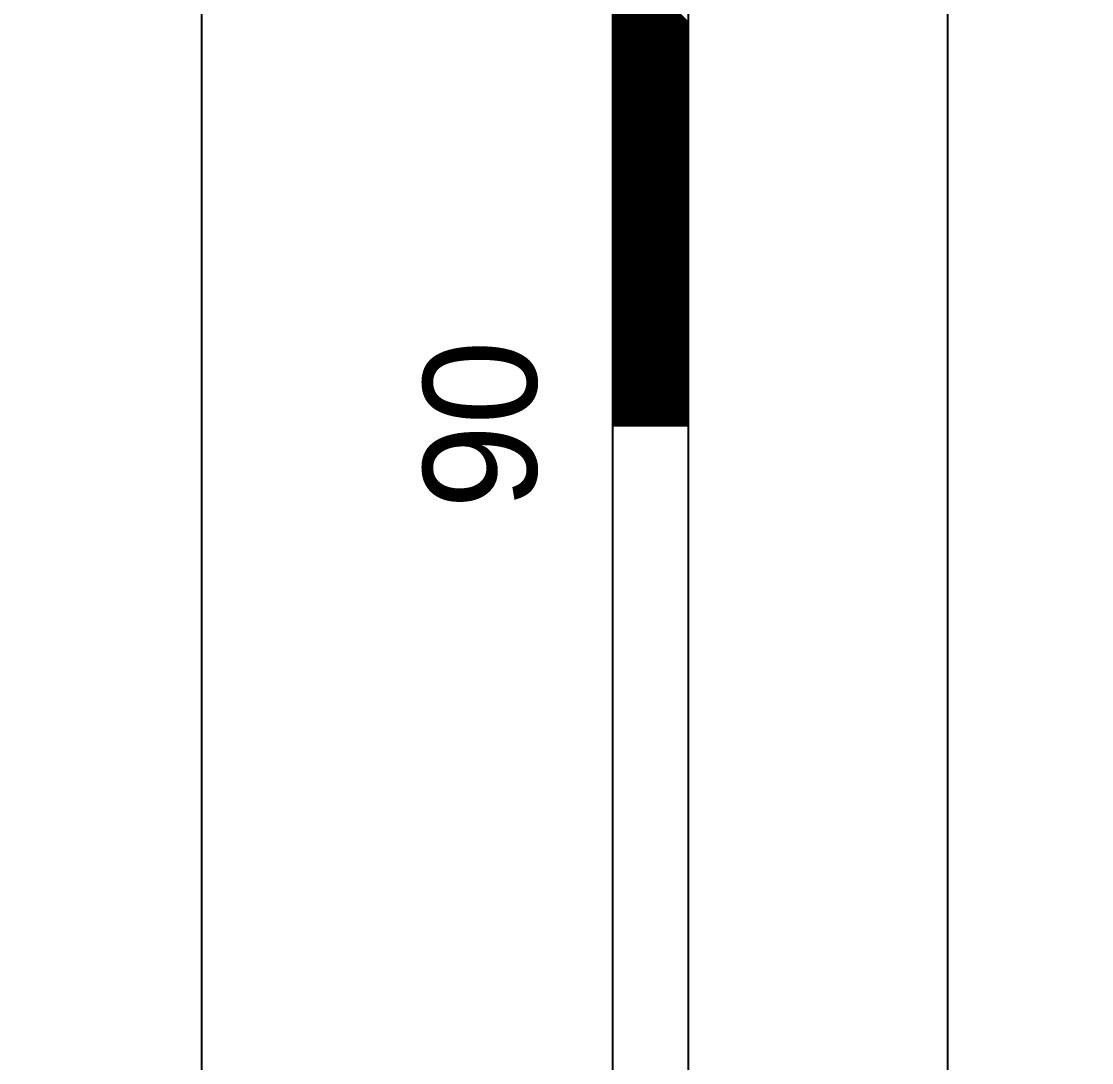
# Model space of a CAD drawing. Extents: x 730854 to 731444, y 4378581 to 4379608.
# Drawn here: x 731085.85 to 731100, y 4379562.58 to 4379576.36 of the extents above; entities that cross this region are included whole.
import ezdxf
from ezdxf.enums import TextEntityAlignment as Align

# ---------------------------------------------------------------- set-up
doc = ezdxf.new("R2010")
doc.units = 0
doc.layers.get('0').update_dxf_attribs({"linetype": 'CONTINUOUS'})

msp = doc.modelspace()

# ---------------------------------------------------------------- linework, layer by layer
at = {"color": 0, "linetype": 'CONTINUOUS'}
for p, q in [((731093.67, 4379481.01), (731093.67, 4379581.01)), ((731093.67, 4379481.01), (731093.67, 4379581.01)), ((731094.67, 4379481.01), (731094.67, 4379581.01)), ((731094.67, 4379481.01), (731094.67, 4379581.01)), ((731094.67, 4379576.34), (731093.67, 4379577.34)), ((731094.67, 4379576.34), (731093.67, 4379577.34)), ((731094.67, 4379576.33), (731093.67, 4379577.33)), ((731094.67, 4379576.33), (731093.67, 4379577.33)), ((731094.67, 4379576.31), (731093.67, 4379577.31)), ((731094.67, 4379576.31), (731093.67, 4379577.31)), ((731094.67, 4379576.3), (731093.67, 4379577.3)), ((731094.67, 4379576.3), (731093.67, 4379577.3)), ((731094.67, 4379576.29), (731093.67, 4379577.29)), ((731094.67, 4379576.29), (731093.67, 4379577.29)), ((731094.67, 4379576.27), (731093.67, 4379577.27)), ((731094.67, 4379576.27), (731093.67, 4379577.27)), ((731094.67, 4379576.26), (731093.67, 4379577.26)), ((731094.67, 4379576.26), (731093.67, 4379577.26)), ((731094.67, 4379576.24), (731093.67, 4379577.24)), ((731094.67, 4379576.24), (731093.67, 4379577.24)), ((731094.67, 4379576.23), (731093.67, 4379577.23)), ((731094.67, 4379576.23), (731093.67, 4379577.23)), ((731094.67, 4379576.22), (731093.67, 4379577.22)), ((731094.67, 4379576.22), (731093.67, 4379577.22)), ((731094.67, 4379576.2), (731093.67, 4379577.2)), ((731094.67, 4379576.2), (731093.67, 4379577.2)), ((731094.67, 4379576.19), (731093.67, 4379577.19)), ((731094.67, 4379576.19), (731093.67, 4379577.19)), ((731094.67, 4379576.17), (731093.67, 4379577.17)), ((731094.67, 4379576.17), (731093.67, 4379577.17)), ((731094.67, 4379576.16), (731093.67, 4379577.16)), ((731094.67, 4379576.16), (731093.67, 4379577.16)), ((731094.67, 4379576.14), (731093.67, 4379577.14)), ((731094.67, 4379576.14), (731093.67, 4379577.14)), ((731094.67, 4379576.13), (731093.67, 4379577.13)), ((731094.67, 4379576.13), (731093.67, 4379577.13)), ((731094.67, 4379576.12), (731093.67, 4379577.12)), ((731094.67, 4379576.12), (731093.67, 4379577.12)), ((731094.67, 4379576.1), (731093.67, 4379577.1)), ((731094.67, 4379576.1), (731093.67, 4379577.1)), ((731094.67, 4379576.09), (731093.67, 4379577.09)), ((731094.67, 4379576.09), (731093.67, 4379577.09)), ((731094.67, 4379576.07), (731093.67, 4379577.07)), ((731094.67, 4379576.07), (731093.67, 4379577.07)), ((731094.67, 4379576.06), (731093.67, 4379577.06)), ((731094.67, 4379576.06), (731093.67, 4379577.06)), ((731094.67, 4379576.05), (731093.67, 4379577.05)), ((731094.67, 4379576.05), (731093.67, 4379577.05)), ((731094.67, 4379576.03), (731093.67, 4379577.03)), ((731094.67, 4379576.03), (731093.67, 4379577.03)), ((731094.67, 4379576.02), (731093.67, 4379577.02)), ((731094.67, 4379576.02), (731093.67, 4379577.02)), ((731094.67, 4379576), (731093.67, 4379577)), ((731094.67, 4379576), (731093.67, 4379577)), ((731094.67, 4379575.99), (731093.67, 4379576.99)), ((731094.67, 4379575.99), (731093.67, 4379576.99)), ((731094.67, 4379575.97), (731093.67, 4379576.97)), ((731094.67, 4379575.97), (731093.67, 4379576.97)), ((731094.67, 4379575.96), (731093.67, 4379576.96)), ((731094.67, 4379575.96), (731093.67, 4379576.96)), ((731094.67, 4379575.95), (731093.67, 4379576.95)), ((731094.67, 4379575.95), (731093.67, 4379576.95)), ((731094.67, 4379575.93), (731093.67, 4379576.93)), ((731094.67, 4379575.93), (731093.67, 4379576.93)), ((731094.67, 4379575.92), (731093.67, 4379576.92)), ((731094.67, 4379575.92), (731093.67, 4379576.92)), ((731094.67, 4379575.9), (731093.67, 4379576.9)), ((731094.67, 4379575.9), (731093.67, 4379576.9)), ((731094.67, 4379575.89), (731093.67, 4379576.89)), ((731094.67, 4379575.89), (731093.67, 4379576.89)), ((731094.67, 4379575.88), (731093.67, 4379576.88)), ((731094.67, 4379575.88), (731093.67, 4379576.88)), ((731094.67, 4379575.86), (731093.67, 4379576.86)), ((731094.67, 4379575.86), (731093.67, 4379576.86)), ((731094.67, 4379575.85), (731093.67, 4379576.85)), ((731094.67, 4379575.85), (731093.67, 4379576.85)), ((731094.67, 4379575.83), (731093.67, 4379576.83)), ((731094.67, 4379575.83), (731093.67, 4379576.83)), ((731094.67, 4379575.82), (731093.67, 4379576.82)), ((731094.67, 4379575.82), (731093.67, 4379576.82)), ((731094.67, 4379575.81), (731093.67, 4379576.81)), ((731094.67, 4379575.81), (731093.67, 4379576.81)), ((731094.67, 4379575.79), (731093.67, 4379576.79)), ((731094.67, 4379575.79), (731093.67, 4379576.79)), ((731094.67, 4379575.78), (731093.67, 4379576.78)), ((731094.67, 4379575.78), (731093.67, 4379576.78)), ((731094.67, 4379575.76), (731093.67, 4379576.76)), ((731094.67, 4379575.76), (731093.67, 4379576.76)), ((731094.67, 4379575.75), (731093.67, 4379576.75)), ((731094.67, 4379575.75), (731093.67, 4379576.75)), ((731094.67, 4379575.73), (731093.67, 4379576.73)), ((731094.67, 4379575.73), (731093.67, 4379576.73)), ((731094.67, 4379575.72), (731093.67, 4379576.72)), ((731094.67, 4379575.72), (731093.67, 4379576.72)), ((731094.67, 4379575.71), (731093.67, 4379576.71)), ((731094.67, 4379575.71), (731093.67, 4379576.71)), ((731094.67, 4379575.69), (731093.67, 4379576.69)), ((731094.67, 4379575.69), (731093.67, 4379576.69)), ((731094.67, 4379575.68), (731093.67, 4379576.68)), ((731094.67, 4379575.68), (731093.67, 4379576.68)), ((731094.67, 4379575.66), (731093.67, 4379576.66)), ((731094.67, 4379575.66), (731093.67, 4379576.66)), ((731094.67, 4379575.65), (731093.67, 4379576.65)), ((731094.67, 4379575.65), (731093.67, 4379576.65)), ((731094.67, 4379575.64), (731093.67, 4379576.64)), ((731094.67, 4379575.64), (731093.67, 4379576.64)), ((731094.67, 4379575.62), (731093.67, 4379576.62)), ((731094.67, 4379575.62), (731093.67, 4379576.62)), ((731094.67, 4379575.61), (731093.67, 4379576.61)), ((731094.67, 4379575.61), (731093.67, 4379576.61)), ((731094.67, 4379575.59), (731093.67, 4379576.59)), ((731094.67, 4379575.59), (731093.67, 4379576.59)), ((731094.67, 4379575.58), (731093.67, 4379576.58)), ((731094.67, 4379575.58), (731093.67, 4379576.58)), ((731094.67, 4379575.56), (731093.67, 4379576.56)), ((731094.67, 4379575.56), (731093.67, 4379576.56)), ((731094.67, 4379575.55), (731093.67, 4379576.55)), ((731094.67, 4379575.55), (731093.67, 4379576.55)), ((731094.67, 4379575.54), (731093.67, 4379576.54)), ((731094.67, 4379575.54), (731093.67, 4379576.54)), ((731094.67, 4379575.52), (731093.67, 4379576.52)), ((731094.67, 4379575.52), (731093.67, 4379576.52)), ((731094.67, 4379575.51), (731093.67, 4379576.51)), ((731094.67, 4379575.51), (731093.67, 4379576.51)), ((731094.67, 4379575.49), (731093.67, 4379576.49)), ((731094.67, 4379575.49), (731093.67, 4379576.49)), ((731094.67, 4379575.48), (731093.67, 4379576.48)), ((731094.67, 4379575.48), (731093.67, 4379576.48)), ((731094.67, 4379575.47), (731093.67, 4379576.47)), ((731094.67, 4379575.47), (731093.67, 4379576.47)), ((731094.67, 4379575.45), (731093.67, 4379576.45)), ((731094.67, 4379575.45), (731093.67, 4379576.45)), ((731094.67, 4379575.44), (731093.67, 4379576.44)), ((731094.67, 4379575.44), (731093.67, 4379576.44)), ((731094.67, 4379575.42), (731093.67, 4379576.42)), ((731094.67, 4379575.42), (731093.67, 4379576.42)), ((731094.67, 4379575.41), (731093.67, 4379576.41)), ((731094.67, 4379575.41), (731093.67, 4379576.41)), ((731094.67, 4379575.39), (731093.67, 4379576.39)), ((731094.67, 4379575.39), (731093.67, 4379576.39)), ((731094.67, 4379575.38), (731093.67, 4379576.38)), ((731094.67, 4379575.38), (731093.67, 4379576.38)), ((731094.67, 4379575.37), (731093.67, 4379576.37)), ((731094.67, 4379575.37), (731093.67, 4379576.37)), ((731094.67, 4379575.35), (731093.67, 4379576.35)), ((731094.67, 4379575.35), (731093.67, 4379576.35)), ((731094.67, 4379575.34), (731093.67, 4379576.34)), ((731094.67, 4379575.34), (731093.67, 4379576.34)), ((731094.67, 4379575.32), (731093.67, 4379576.32)), ((731094.67, 4379575.32), (731093.67, 4379576.32)), ((731094.67, 4379575.31), (731093.67, 4379576.31)), ((731094.67, 4379575.31), (731093.67, 4379576.31)), ((731094.67, 4379575.3), (731093.67, 4379576.3)), ((731094.67, 4379575.3), (731093.67, 4379576.3)), ((731094.67, 4379575.28), (731093.67, 4379576.28)), ((731094.67, 4379575.28), (731093.67, 4379576.28)), ((731094.67, 4379575.27), (731093.67, 4379576.27)), ((731094.67, 4379575.27), (731093.67, 4379576.27)), ((731094.67, 4379575.25), (731093.67, 4379576.25)), ((731094.67, 4379575.25), (731093.67, 4379576.25)), ((731094.67, 4379575.24), (731093.67, 4379576.24)), ((731094.67, 4379575.24), (731093.67, 4379576.24)), ((731094.67, 4379575.23), (731093.67, 4379576.23)), ((731094.67, 4379575.23), (731093.67, 4379576.23)), ((731094.67, 4379575.21), (731093.67, 4379576.21)), ((731094.67, 4379575.21), (731093.67, 4379576.21)), ((731094.67, 4379575.2), (731093.67, 4379576.2)), ((731094.67, 4379575.2), (731093.67, 4379576.2)), ((731094.67, 4379575.18), (731093.67, 4379576.18)), ((731094.67, 4379575.18), (731093.67, 4379576.18)), ((731094.67, 4379575.17), (731093.67, 4379576.17)), ((731094.67, 4379575.17), (731093.67, 4379576.17)), ((731094.67, 4379575.15), (731093.67, 4379576.15)), ((731094.67, 4379575.15), (731093.67, 4379576.15)), ((731094.67, 4379575.14), (731093.67, 4379576.14)), ((731094.67, 4379575.14), (731093.67, 4379576.14)), ((731094.67, 4379575.13), (731093.67, 4379576.13)), ((731094.67, 4379575.13), (731093.67, 4379576.13)), ((731094.67, 4379575.11), (731093.67, 4379576.11)), ((731094.67, 4379575.11), (731093.67, 4379576.11)), ((731094.67, 4379575.1), (731093.67, 4379576.1)), ((731094.67, 4379575.1), (731093.67, 4379576.1)), ((731094.67, 4379575.08), (731093.67, 4379576.08)), ((731094.67, 4379575.08), (731093.67, 4379576.08)), ((731094.67, 4379575.07), (731093.67, 4379576.07)), ((731094.67, 4379575.07), (731093.67, 4379576.07)), ((731094.67, 4379575.06), (731093.67, 4379576.06)), ((731094.67, 4379575.06), (731093.67, 4379576.06)), ((731094.67, 4379575.04), (731093.67, 4379576.04)), ((731094.67, 4379575.04), (731093.67, 4379576.04)), ((731094.67, 4379575.03), (731093.67, 4379576.03)), ((731094.67, 4379575.03), (731093.67, 4379576.03)), ((731094.67, 4379575.01), (731093.67, 4379576.01)), ((731094.67, 4379575.01), (731093.67, 4379576.01)), ((731094.67, 4379575), (731093.67, 4379576)), ((731094.67, 4379575), (731093.67, 4379576)), ((731094.67, 4379574.98), (731093.67, 4379575.98)), ((731094.67, 4379574.98), (731093.67, 4379575.98)), ((731094.67, 4379574.97), (731093.67, 4379575.97)), ((731094.67, 4379574.97), (731093.67, 4379575.97)), ((731094.67, 4379574.96), (731093.67, 4379575.96)), ((731094.67, 4379574.96), (731093.67, 4379575.96)), ((731094.67, 4379574.94), (731093.67, 4379575.94)), ((731094.67, 4379574.94), (731093.67, 4379575.94)), ((731094.67, 4379574.93), (731093.67, 4379575.93)), ((731094.67, 4379574.93), (731093.67, 4379575.93)), ((731094.67, 4379574.91), (731093.67, 4379575.91)), ((731094.67, 4379574.91), (731093.67, 4379575.91)), ((731094.67, 4379574.9), (731093.67, 4379575.9)), ((731094.67, 4379574.9), (731093.67, 4379575.9)), ((731094.67, 4379574.89), (731093.67, 4379575.89)), ((731094.67, 4379574.89), (731093.67, 4379575.89)), ((731094.67, 4379574.87), (731093.67, 4379575.87)), ((731094.67, 4379574.87), (731093.67, 4379575.87)), ((731094.67, 4379574.86), (731093.67, 4379575.86)), ((731094.67, 4379574.86), (731093.67, 4379575.86)), ((731094.67, 4379574.84), (731093.67, 4379575.84)), ((731094.67, 4379574.84), (731093.67, 4379575.84)), ((731094.67, 4379574.83), (731093.67, 4379575.83)), ((731094.67, 4379574.83), (731093.67, 4379575.83)), ((731094.67, 4379574.82), (731093.67, 4379575.82)), ((731094.67, 4379574.82), (731093.67, 4379575.82)), ((731094.67, 4379574.8), (731093.67, 4379575.8)), ((731094.67, 4379574.8), (731093.67, 4379575.8)), ((731094.67, 4379574.79), (731093.67, 4379575.79)), ((731094.67, 4379574.79), (731093.67, 4379575.79)), ((731094.67, 4379574.77), (731093.67, 4379575.77)), ((731094.67, 4379574.77), (731093.67, 4379575.77)), ((731094.67, 4379574.76), (731093.67, 4379575.76)), ((731094.67, 4379574.76), (731093.67, 4379575.76)), ((731094.67, 4379574.74), (731093.67, 4379575.74)), ((731094.67, 4379574.74), (731093.67, 4379575.74)), ((731094.67, 4379574.73), (731093.67, 4379575.73)), ((731094.67, 4379574.73), (731093.67, 4379575.73)), ((731094.67, 4379574.72), (731093.67, 4379575.72)), ((731094.67, 4379574.72), (731093.67, 4379575.72)), ((731094.67, 4379574.7), (731093.67, 4379575.7)), ((731094.67, 4379574.7), (731093.67, 4379575.7)), ((731094.67, 4379574.69), (731093.67, 4379575.69)), ((731094.67, 4379574.69), (731093.67, 4379575.69)), ((731094.67, 4379574.67), (731093.67, 4379575.67)), ((731094.67, 4379574.67), (731093.67, 4379575.67)), ((731094.67, 4379574.66), (731093.67, 4379575.66)), ((731094.67, 4379574.66), (731093.67, 4379575.66)), ((731094.67, 4379574.65), (731093.67, 4379575.65)), ((731094.67, 4379574.65), (731093.67, 4379575.65)), ((731094.67, 4379574.63), (731093.67, 4379575.63)), ((731094.67, 4379574.63), (731093.67, 4379575.63)), ((731094.67, 4379574.62), (731093.67, 4379575.62)), ((731094.67, 4379574.62), (731093.67, 4379575.62)), ((731094.67, 4379574.6), (731093.67, 4379575.6)), ((731094.67, 4379574.6), (731093.67, 4379575.6)), ((731094.67, 4379574.59), (731093.67, 4379575.59)), ((731094.67, 4379574.59), (731093.67, 4379575.59)), ((731094.67, 4379574.57), (731093.67, 4379575.57)), ((731094.67, 4379574.57), (731093.67, 4379575.57)), ((731094.67, 4379574.56), (731093.67, 4379575.56)), ((731094.67, 4379574.56), (731093.67, 4379575.56)), ((731094.67, 4379574.55), (731093.67, 4379575.55)), ((731094.67, 4379574.55), (731093.67, 4379575.55)), ((731094.67, 4379574.53), (731093.67, 4379575.53)), ((731094.67, 4379574.53), (731093.67, 4379575.53)), ((731094.67, 4379574.52), (731093.67, 4379575.52)), ((731094.67, 4379574.52), (731093.67, 4379575.52)), ((731094.67, 4379574.5), (731093.67, 4379575.5)), ((731094.67, 4379574.5), (731093.67, 4379575.5)), ((731094.67, 4379574.49), (731093.67, 4379575.49)), ((731094.67, 4379574.49), (731093.67, 4379575.49)), ((731094.67, 4379574.48), (731093.67, 4379575.48)), ((731094.67, 4379574.48), (731093.67, 4379575.48)), ((731094.67, 4379574.46), (731093.67, 4379575.46)), ((731094.67, 4379574.46), (731093.67, 4379575.46)), ((731094.67, 4379574.45), (731093.67, 4379575.45)), ((731094.67, 4379574.45), (731093.67, 4379575.45)), ((731094.67, 4379574.43), (731093.67, 4379575.43)), ((731094.67, 4379574.43), (731093.67, 4379575.43)), ((731094.67, 4379574.42), (731093.67, 4379575.42)), ((731094.67, 4379574.42), (731093.67, 4379575.42)), ((731094.67, 4379574.4), (731093.67, 4379575.4)), ((731094.67, 4379574.4), (731093.67, 4379575.4)), ((731094.67, 4379574.39), (731093.67, 4379575.39)), ((731094.67, 4379574.39), (731093.67, 4379575.39)), ((731094.67, 4379574.38), (731093.67, 4379575.38)), ((731094.67, 4379574.38), (731093.67, 4379575.38)), ((731094.67, 4379574.36), (731093.67, 4379575.36)), ((731094.67, 4379574.36), (731093.67, 4379575.36)), ((731094.67, 4379574.35), (731093.67, 4379575.35)), ((731094.67, 4379574.35), (731093.67, 4379575.35)), ((731094.67, 4379574.33), (731093.67, 4379575.33)), ((731094.67, 4379574.33), (731093.67, 4379575.33)), ((731094.67, 4379574.32), (731093.67, 4379575.32)), ((731094.67, 4379574.32), (731093.67, 4379575.32)), ((731094.67, 4379574.31), (731093.67, 4379575.31)), ((731094.67, 4379574.31), (731093.67, 4379575.31)), ((731094.67, 4379574.29), (731093.67, 4379575.29)), ((731094.67, 4379574.29), (731093.67, 4379575.29)), ((731094.67, 4379574.28), (731093.67, 4379575.28)), ((731094.67, 4379574.28), (731093.67, 4379575.28)), ((731094.67, 4379574.26), (731093.67, 4379575.26)), ((731094.67, 4379574.26), (731093.67, 4379575.26)), ((731094.67, 4379574.25), (731093.67, 4379575.25)), ((731094.67, 4379574.25), (731093.67, 4379575.25)), ((731094.67, 4379574.24), (731093.67, 4379575.24)), ((731094.67, 4379574.24), (731093.67, 4379575.24)), ((731094.67, 4379574.22), (731093.67, 4379575.22)), ((731094.67, 4379574.22), (731093.67, 4379575.22)), ((731094.67, 4379574.21), (731093.67, 4379575.21)), ((731094.67, 4379574.21), (731093.67, 4379575.21)), ((731094.67, 4379574.19), (731093.67, 4379575.19)), ((731094.67, 4379574.19), (731093.67, 4379575.19)), ((731094.67, 4379574.18), (731093.67, 4379575.18)), ((731094.67, 4379574.18), (731093.67, 4379575.18)), ((731094.67, 4379574.16), (731093.67, 4379575.16)), ((731094.67, 4379574.16), (731093.67, 4379575.16)), ((731094.67, 4379574.15), (731093.67, 4379575.15)), ((731094.67, 4379574.15), (731093.67, 4379575.15)), ((731094.67, 4379574.14), (731093.67, 4379575.14)), ((731094.67, 4379574.14), (731093.67, 4379575.14)), ((731094.67, 4379574.12), (731093.67, 4379575.12)), ((731094.67, 4379574.12), (731093.67, 4379575.12)), ((731094.67, 4379574.11), (731093.67, 4379575.11)), ((731094.67, 4379574.11), (731093.67, 4379575.11)), ((731094.67, 4379574.09), (731093.67, 4379575.09)), ((731094.67, 4379574.09), (731093.67, 4379575.09)), ((731094.67, 4379574.08), (731093.67, 4379575.08)), ((731094.67, 4379574.08), (731093.67, 4379575.08)), ((731094.67, 4379574.07), (731093.67, 4379575.07)), ((731094.67, 4379574.07), (731093.67, 4379575.07)), ((731094.67, 4379574.05), (731093.67, 4379575.05)), ((731094.67, 4379574.05), (731093.67, 4379575.05)), ((731094.67, 4379574.04), (731093.67, 4379575.04)), ((731094.67, 4379574.04), (731093.67, 4379575.04)), ((731094.67, 4379574.02), (731093.67, 4379575.02)), ((731094.67, 4379574.02), (731093.67, 4379575.02)), ((731094.67, 4379574.01), (731093.67, 4379575.01)), ((731094.67, 4379574.01), (731093.67, 4379575.01)), ((731094.67, 4379573.99), (731093.67, 4379574.99)), ((731094.67, 4379573.99), (731093.67, 4379574.99)), ((731094.67, 4379573.98), (731093.67, 4379574.98)), ((731094.67, 4379573.98), (731093.67, 4379574.98)), ((731094.67, 4379573.97), (731093.67, 4379574.97)), ((731094.67, 4379573.97), (731093.67, 4379574.97)), ((731094.67, 4379573.95), (731093.67, 4379574.95)), ((731094.67, 4379573.95), (731093.67, 4379574.95)), ((731094.67, 4379573.94), (731093.67, 4379574.94)), ((731094.67, 4379573.94), (731093.67, 4379574.94)), ((731094.67, 4379573.92), (731093.67, 4379574.92)), ((731094.67, 4379573.92), (731093.67, 4379574.92)), ((731094.67, 4379573.91), (731093.67, 4379574.91)), ((731094.67, 4379573.91), (731093.67, 4379574.91)), ((731094.67, 4379573.9), (731093.67, 4379574.9)), ((731094.67, 4379573.9), (731093.67, 4379574.9)), ((731094.67, 4379573.88), (731093.67, 4379574.88)), ((731094.67, 4379573.88), (731093.67, 4379574.88)), ((731094.67, 4379573.87), (731093.67, 4379574.87)), ((731094.67, 4379573.87), (731093.67, 4379574.87)), ((731094.67, 4379573.85), (731093.67, 4379574.85)), ((731094.67, 4379573.85), (731093.67, 4379574.85)), ((731094.67, 4379573.84), (731093.67, 4379574.84)), ((731094.67, 4379573.84), (731093.67, 4379574.84)), ((731094.67, 4379573.83), (731093.67, 4379574.83)), ((731094.67, 4379573.83), (731093.67, 4379574.83)), ((731094.67, 4379573.81), (731093.67, 4379574.81)), ((731094.67, 4379573.81), (731093.67, 4379574.81)), ((731094.67, 4379573.8), (731093.67, 4379574.8)), ((731094.67, 4379573.8), (731093.67, 4379574.8)), ((731094.67, 4379573.78), (731093.67, 4379574.78)), ((731094.67, 4379573.78), (731093.67, 4379574.78)), ((731094.67, 4379573.77), (731093.67, 4379574.77)), ((731094.67, 4379573.77), (731093.67, 4379574.77)), ((731094.67, 4379573.75), (731093.67, 4379574.75)), ((731094.67, 4379573.75), (731093.67, 4379574.75)), ((731094.67, 4379573.74), (731093.67, 4379574.74)), ((731094.67, 4379573.74), (731093.67, 4379574.74)), ((731094.67, 4379573.73), (731093.67, 4379574.73)), ((731094.67, 4379573.73), (731093.67, 4379574.73)), ((731094.67, 4379573.71), (731093.67, 4379574.71)), ((731094.67, 4379573.71), (731093.67, 4379574.71)), ((731094.67, 4379573.7), (731093.67, 4379574.7)), ((731094.67, 4379573.7), (731093.67, 4379574.7)), ((731094.67, 4379573.68), (731093.67, 4379574.68)), ((731094.67, 4379573.68), (731093.67, 4379574.68)), ((731094.67, 4379573.67), (731093.67, 4379574.67)), ((731094.67, 4379573.67), (731093.67, 4379574.67)), ((731094.67, 4379573.66), (731093.67, 4379574.66)), ((731094.67, 4379573.66), (731093.67, 4379574.66)), ((731094.67, 4379573.64), (731093.67, 4379574.64)), ((731094.67, 4379573.64), (731093.67, 4379574.64)), ((731094.67, 4379573.63), (731093.67, 4379574.63)), ((731094.67, 4379573.63), (731093.67, 4379574.63)), ((731094.67, 4379573.61), (731093.67, 4379574.61)), ((731094.67, 4379573.61), (731093.67, 4379574.61)), ((731094.67, 4379573.6), (731093.67, 4379574.6)), ((731094.67, 4379573.6), (731093.67, 4379574.6)), ((731094.67, 4379573.58), (731093.67, 4379574.58)), ((731094.67, 4379573.58), (731093.67, 4379574.58)), ((731094.67, 4379573.57), (731093.67, 4379574.57)), ((731094.67, 4379573.57), (731093.67, 4379574.57)), ((731094.67, 4379573.56), (731093.67, 4379574.56)), ((731094.67, 4379573.56), (731093.67, 4379574.56)), ((731094.67, 4379573.54), (731093.67, 4379574.54)), ((731094.67, 4379573.54), (731093.67, 4379574.54)), ((731094.67, 4379573.53), (731093.67, 4379574.53)), ((731094.67, 4379573.53), (731093.67, 4379574.53)), ((731094.67, 4379573.51), (731093.67, 4379574.51)), ((731094.67, 4379573.51), (731093.67, 4379574.51)), ((731094.67, 4379573.5), (731093.67, 4379574.5)), ((731094.67, 4379573.5), (731093.67, 4379574.5)), ((731094.67, 4379573.49), (731093.67, 4379574.49)), ((731094.67, 4379573.49), (731093.67, 4379574.49)), ((731094.67, 4379573.47), (731093.67, 4379574.47)), ((731094.67, 4379573.47), (731093.67, 4379574.47)), ((731094.67, 4379573.46), (731093.67, 4379574.46)), ((731094.67, 4379573.46), (731093.67, 4379574.46)), ((731094.67, 4379573.44), (731093.67, 4379574.44)), ((731094.67, 4379573.44), (731093.67, 4379574.44)), ((731094.67, 4379573.43), (731093.67, 4379574.43)), ((731094.67, 4379573.43), (731093.67, 4379574.43)), ((731094.67, 4379573.41), (731093.67, 4379574.41)), ((731094.67, 4379573.41), (731093.67, 4379574.41)), ((731094.67, 4379573.4), (731093.67, 4379574.4)), ((731094.67, 4379573.4), (731093.67, 4379574.4)), ((731094.67, 4379573.39), (731093.67, 4379574.39)), ((731094.67, 4379573.39), (731093.67, 4379574.39)), ((731094.67, 4379573.37), (731093.67, 4379574.37)), ((731094.67, 4379573.37), (731093.67, 4379574.37)), ((731094.67, 4379573.36), (731093.67, 4379574.36)), ((731094.67, 4379573.36), (731093.67, 4379574.36)), ((731094.67, 4379573.34), (731093.67, 4379574.34)), ((731094.67, 4379573.34), (731093.67, 4379574.34)), ((731094.67, 4379573.33), (731093.67, 4379574.33)), ((731094.67, 4379573.33), (731093.67, 4379574.33)), ((731094.67, 4379573.32), (731093.67, 4379574.32)), ((731094.67, 4379573.32), (731093.67, 4379574.32)), ((731094.67, 4379573.3), (731093.67, 4379574.3)), ((731094.67, 4379573.3), (731093.67, 4379574.3)), ((731094.67, 4379573.29), (731093.67, 4379574.29)), ((731094.67, 4379573.29), (731093.67, 4379574.29)), ((731094.67, 4379573.27), (731093.67, 4379574.27)), ((731094.67, 4379573.27), (731093.67, 4379574.27)), ((731094.67, 4379573.26), (731093.67, 4379574.26)), ((731094.67, 4379573.26), (731093.67, 4379574.26)), ((731094.67, 4379573.25), (731093.67, 4379574.25)), ((731094.67, 4379573.25), (731093.67, 4379574.25)), ((731094.67, 4379573.23), (731093.67, 4379574.23)), ((731094.67, 4379573.23), (731093.67, 4379574.23)), ((731094.67, 4379573.22), (731093.67, 4379574.22)), ((731094.67, 4379573.22), (731093.67, 4379574.22)), ((731094.67, 4379573.2), (731093.67, 4379574.2)), ((731094.67, 4379573.2), (731093.67, 4379574.2)), ((731094.67, 4379573.19), (731093.67, 4379574.19)), ((731094.67, 4379573.19), (731093.67, 4379574.19)), ((731094.67, 4379573.17), (731093.67, 4379574.17)), ((731094.67, 4379573.17), (731093.67, 4379574.17)), ((731094.67, 4379573.16), (731093.67, 4379574.16)), ((731094.67, 4379573.16), (731093.67, 4379574.16)), ((731094.67, 4379573.15), (731093.67, 4379574.15)), ((731094.67, 4379573.15), (731093.67, 4379574.15)), ((731094.67, 4379573.13), (731093.67, 4379574.13)), ((731094.67, 4379573.13), (731093.67, 4379574.13)), ((731094.67, 4379573.12), (731093.67, 4379574.12)), ((731094.67, 4379573.12), (731093.67, 4379574.12)), ((731094.67, 4379573.1), (731093.67, 4379574.1)), ((731094.67, 4379573.1), (731093.67, 4379574.1)), ((731094.67, 4379573.09), (731093.67, 4379574.09)), ((731094.67, 4379573.09), (731093.67, 4379574.09)), ((731094.67, 4379573.08), (731093.67, 4379574.08)), ((731094.67, 4379573.08), (731093.67, 4379574.08)), ((731094.67, 4379573.06), (731093.67, 4379574.06)), ((731094.67, 4379573.06), (731093.67, 4379574.06)), ((731094.67, 4379573.05), (731093.67, 4379574.05)), ((731094.67, 4379573.05), (731093.67, 4379574.05)), ((731094.67, 4379573.03), (731093.67, 4379574.03)), ((731094.67, 4379573.03), (731093.67, 4379574.03)), ((731094.67, 4379573.02), (731093.67, 4379574.02)), ((731094.67, 4379573.02), (731093.67, 4379574.02)), ((731094.67, 4379573), (731093.67, 4379574)), ((731094.67, 4379573), (731093.67, 4379574)), ((731094.67, 4379572.99), (731093.67, 4379573.99)), ((731094.67, 4379572.99), (731093.67, 4379573.99)), ((731094.67, 4379572.98), (731093.67, 4379573.98)), ((731094.67, 4379572.98), (731093.67, 4379573.98)), ((731094.67, 4379572.96), (731093.67, 4379573.96)), ((731094.67, 4379572.96), (731093.67, 4379573.96)), ((731094.67, 4379572.95), (731093.67, 4379573.95)), ((731094.67, 4379572.95), (731093.67, 4379573.95)), ((731094.67, 4379572.93), (731093.67, 4379573.93)), ((731094.67, 4379572.93), (731093.67, 4379573.93)), ((731094.67, 4379572.92), (731093.67, 4379573.92)), ((731094.67, 4379572.92), (731093.67, 4379573.92)), ((731094.67, 4379572.91), (731093.67, 4379573.91)), ((731094.67, 4379572.91), (731093.67, 4379573.91)), ((731094.67, 4379572.89), (731093.67, 4379573.89)), ((731094.67, 4379572.89), (731093.67, 4379573.89)), ((731094.67, 4379572.88), (731093.67, 4379573.88)), ((731094.67, 4379572.88), (731093.67, 4379573.88)), ((731094.67, 4379572.86), (731093.67, 4379573.86)), ((731094.67, 4379572.86), (731093.67, 4379573.86)), ((731094.67, 4379572.85), (731093.67, 4379573.85)), ((731094.67, 4379572.85), (731093.67, 4379573.85)), ((731094.67, 4379572.84), (731093.67, 4379573.84)), ((731094.67, 4379572.84), (731093.67, 4379573.84)), ((731094.67, 4379572.82), (731093.67, 4379573.82)), ((731094.67, 4379572.82), (731093.67, 4379573.82)), ((731094.67, 4379572.81), (731093.67, 4379573.81)), ((731094.67, 4379572.81), (731093.67, 4379573.81)), ((731094.67, 4379572.79), (731093.67, 4379573.79)), ((731094.67, 4379572.79), (731093.67, 4379573.79)), ((731094.67, 4379572.78), (731093.67, 4379573.78)), ((731094.67, 4379572.78), (731093.67, 4379573.78)), ((731094.67, 4379572.76), (731093.67, 4379573.76)), ((731094.67, 4379572.76), (731093.67, 4379573.76)), ((731094.67, 4379572.75), (731093.67, 4379573.75)), ((731094.67, 4379572.75), (731093.67, 4379573.75)), ((731094.67, 4379572.74), (731093.67, 4379573.74)), ((731094.67, 4379572.74), (731093.67, 4379573.74)), ((731094.67, 4379572.72), (731093.67, 4379573.72)), ((731094.67, 4379572.72), (731093.67, 4379573.72)), ((731094.67, 4379572.71), (731093.67, 4379573.71)), ((731094.67, 4379572.71), (731093.67, 4379573.71)), ((731094.67, 4379572.69), (731093.67, 4379573.69)), ((731094.67, 4379572.69), (731093.67, 4379573.69)), ((731094.67, 4379572.68), (731093.67, 4379573.68)), ((731094.67, 4379572.68), (731093.67, 4379573.68)), ((731094.67, 4379572.67), (731093.67, 4379573.67)), ((731094.67, 4379572.67), (731093.67, 4379573.67)), ((731094.67, 4379572.65), (731093.67, 4379573.65)), ((731094.67, 4379572.65), (731093.67, 4379573.65)), ((731094.67, 4379572.64), (731093.67, 4379573.64)), ((731094.67, 4379572.64), (731093.67, 4379573.64)), ((731094.67, 4379572.62), (731093.67, 4379573.62)), ((731094.67, 4379572.62), (731093.67, 4379573.62)), ((731094.67, 4379572.61), (731093.67, 4379573.61)), ((731094.67, 4379572.61), (731093.67, 4379573.61)), ((731094.67, 4379572.59), (731093.67, 4379573.59)), ((731094.67, 4379572.59), (731093.67, 4379573.59)), ((731094.67, 4379572.58), (731093.67, 4379573.58)), ((731094.67, 4379572.58), (731093.67, 4379573.58)), ((731094.67, 4379572.57), (731093.67, 4379573.57)), ((731094.67, 4379572.57), (731093.67, 4379573.57)), ((731094.67, 4379572.55), (731093.67, 4379573.55)), ((731094.67, 4379572.55), (731093.67, 4379573.55)), ((731094.67, 4379572.54), (731093.67, 4379573.54)), ((731094.67, 4379572.54), (731093.67, 4379573.54)), ((731094.67, 4379572.52), (731093.67, 4379573.52)), ((731094.67, 4379572.52), (731093.67, 4379573.52)), ((731094.67, 4379572.51), (731093.67, 4379573.51)), ((731094.67, 4379572.51), (731093.67, 4379573.51)), ((731094.67, 4379572.5), (731093.67, 4379573.5)), ((731094.67, 4379572.5), (731093.67, 4379573.5)), ((731094.67, 4379572.48), (731093.67, 4379573.48)), ((731094.67, 4379572.48), (731093.67, 4379573.48)), ((731094.67, 4379572.47), (731093.67, 4379573.47)), ((731094.67, 4379572.47), (731093.67, 4379573.47)), ((731094.67, 4379572.45), (731093.67, 4379573.45)), ((731094.67, 4379572.45), (731093.67, 4379573.45)), ((731094.67, 4379572.44), (731093.67, 4379573.44)), ((731094.67, 4379572.44), (731093.67, 4379573.44)), ((731094.67, 4379572.43), (731093.67, 4379573.43)), ((731094.67, 4379572.43), (731093.67, 4379573.43)), ((731094.67, 4379572.41), (731093.67, 4379573.41)), ((731094.67, 4379572.41), (731093.67, 4379573.41)), ((731094.67, 4379572.4), (731093.67, 4379573.4)), ((731094.67, 4379572.4), (731093.67, 4379573.4)), ((731094.67, 4379572.38), (731093.67, 4379573.38)), ((731094.67, 4379572.38), (731093.67, 4379573.38)), ((731094.67, 4379572.37), (731093.67, 4379573.37)), ((731094.67, 4379572.37), (731093.67, 4379573.37)), ((731094.67, 4379572.35), (731093.67, 4379573.35)), ((731094.67, 4379572.35), (731093.67, 4379573.35)), ((731094.67, 4379572.34), (731093.67, 4379573.34)), ((731094.67, 4379572.34), (731093.67, 4379573.34)), ((731094.67, 4379572.33), (731093.67, 4379573.33)), ((731094.67, 4379572.33), (731093.67, 4379573.33)), ((731094.67, 4379572.31), (731093.67, 4379573.31)), ((731094.67, 4379572.31), (731093.67, 4379573.31)), ((731094.67, 4379572.3), (731093.67, 4379573.3)), ((731094.67, 4379572.3), (731093.67, 4379573.3)), ((731094.67, 4379572.28), (731093.67, 4379573.28)), ((731094.67, 4379572.28), (731093.67, 4379573.28)), ((731094.67, 4379572.27), (731093.67, 4379573.27)), ((731094.67, 4379572.27), (731093.67, 4379573.27)), ((731094.67, 4379572.26), (731093.67, 4379573.26)), ((731094.67, 4379572.26), (731093.67, 4379573.26)), ((731094.67, 4379572.24), (731093.67, 4379573.24)), ((731094.67, 4379572.24), (731093.67, 4379573.24)), ((731094.67, 4379572.23), (731093.67, 4379573.23)), ((731094.67, 4379572.23), (731093.67, 4379573.23)), ((731094.67, 4379572.21), (731093.67, 4379573.21)), ((731094.67, 4379572.21), (731093.67, 4379573.21)), ((731094.67, 4379572.2), (731093.67, 4379573.2)), ((731094.67, 4379572.2), (731093.67, 4379573.2)), ((731094.67, 4379572.18), (731093.67, 4379573.18)), ((731094.67, 4379572.18), (731093.67, 4379573.18)), ((731094.67, 4379572.17), (731093.67, 4379573.17)), ((731094.67, 4379572.17), (731093.67, 4379573.17)), ((731094.67, 4379572.16), (731093.67, 4379573.16)), ((731094.67, 4379572.16), (731093.67, 4379573.16)), ((731094.67, 4379572.14), (731093.67, 4379573.14)), ((731094.67, 4379572.14), (731093.67, 4379573.14)), ((731094.67, 4379572.13), (731093.67, 4379573.13)), ((731094.67, 4379572.13), (731093.67, 4379573.13)), ((731094.67, 4379572.11), (731093.67, 4379573.11)), ((731094.67, 4379572.11), (731093.67, 4379573.11)), ((731094.67, 4379572.1), (731093.67, 4379573.1)), ((731094.67, 4379572.1), (731093.67, 4379573.1)), ((731094.67, 4379572.09), (731093.67, 4379573.09)), ((731094.67, 4379572.09), (731093.67, 4379573.09)), ((731094.67, 4379572.07), (731093.67, 4379573.07)), ((731094.67, 4379572.07), (731093.67, 4379573.07)), ((731094.67, 4379572.06), (731093.67, 4379573.06)), ((731094.67, 4379572.06), (731093.67, 4379573.06)), ((731094.67, 4379572.04), (731093.67, 4379573.04)), ((731094.67, 4379572.04), (731093.67, 4379573.04)), ((731094.67, 4379572.03), (731093.67, 4379573.03)), ((731094.67, 4379572.03), (731093.67, 4379573.03)), ((731094.67, 4379572.01), (731093.67, 4379573.01)), ((731094.67, 4379572.01), (731093.67, 4379573.01)), ((731094.67, 4379572), (731093.67, 4379573)), ((731094.67, 4379572), (731093.67, 4379573)), ((731094.67, 4379571.99), (731093.67, 4379572.99)), ((731094.67, 4379571.99), (731093.67, 4379572.99)), ((731094.67, 4379571.97), (731093.67, 4379572.97)), ((731094.67, 4379571.97), (731093.67, 4379572.97)), ((731094.67, 4379571.96), (731093.67, 4379572.96)), ((731094.67, 4379571.96), (731093.67, 4379572.96)), ((731094.67, 4379571.94), (731093.67, 4379572.94)), ((731094.67, 4379571.94), (731093.67, 4379572.94)), ((731094.67, 4379571.93), (731093.67, 4379572.93)), ((731094.67, 4379571.93), (731093.67, 4379572.93)), ((731094.67, 4379571.92), (731093.67, 4379572.92)), ((731094.67, 4379571.92), (731093.67, 4379572.92)), ((731094.67, 4379571.9), (731093.67, 4379572.9)), ((731094.67, 4379571.9), (731093.67, 4379572.9)), ((731094.67, 4379571.89), (731093.67, 4379572.89)), ((731094.67, 4379571.89), (731093.67, 4379572.89)), ((731094.67, 4379571.87), (731093.67, 4379572.87)), ((731094.67, 4379571.87), (731093.67, 4379572.87)), ((731094.67, 4379571.86), (731093.67, 4379572.86)), ((731094.67, 4379571.86), (731093.67, 4379572.86)), ((731094.67, 4379571.85), (731093.67, 4379572.85)), ((731094.67, 4379571.85), (731093.67, 4379572.85)), ((731094.67, 4379571.83), (731093.67, 4379572.83)), ((731094.67, 4379571.83), (731093.67, 4379572.83)), ((731094.67, 4379571.82), (731093.67, 4379572.82)), ((731094.67, 4379571.82), (731093.67, 4379572.82)), ((731094.67, 4379571.8), (731093.67, 4379572.8)), ((731094.67, 4379571.8), (731093.67, 4379572.8)), ((731094.67, 4379571.79), (731093.67, 4379572.79)), ((731094.67, 4379571.79), (731093.67, 4379572.79)), ((731094.67, 4379571.77), (731093.67, 4379572.77)), ((731094.67, 4379571.77), (731093.67, 4379572.77)), ((731094.67, 4379571.76), (731093.67, 4379572.76)), ((731094.67, 4379571.76), (731093.67, 4379572.76)), ((731094.67, 4379571.75), (731093.67, 4379572.75)), ((731094.67, 4379571.75), (731093.67, 4379572.75)), ((731094.67, 4379571.73), (731093.67, 4379572.73)), ((731094.67, 4379571.73), (731093.67, 4379572.73)), ((731094.67, 4379571.72), (731093.67, 4379572.72)), ((731094.67, 4379571.72), (731093.67, 4379572.72)), ((731094.67, 4379571.7), (731093.67, 4379572.7)), ((731094.67, 4379571.7), (731093.67, 4379572.7)), ((731094.67, 4379571.69), (731093.67, 4379572.69)), ((731094.67, 4379571.69), (731093.67, 4379572.69)), ((731094.67, 4379571.68), (731093.67, 4379572.68)), ((731094.67, 4379571.68), (731093.67, 4379572.68)), ((731094.67, 4379571.66), (731093.67, 4379572.66)), ((731094.67, 4379571.66), (731093.67, 4379572.66)), ((731094.67, 4379571.65), (731093.67, 4379572.65)), ((731094.67, 4379571.65), (731093.67, 4379572.65)), ((731094.67, 4379571.63), (731093.67, 4379572.63)), ((731094.67, 4379571.63), (731093.67, 4379572.63)), ((731094.67, 4379571.62), (731093.67, 4379572.62)), ((731094.67, 4379571.62), (731093.67, 4379572.62)), ((731094.67, 4379571.6), (731093.67, 4379572.6)), ((731094.67, 4379571.6), (731093.67, 4379572.6)), ((731094.67, 4379571.59), (731093.67, 4379572.59)), ((731094.67, 4379571.59), (731093.67, 4379572.59)), ((731094.67, 4379571.58), (731093.67, 4379572.58)), ((731094.67, 4379571.58), (731093.67, 4379572.58)), ((731094.67, 4379571.56), (731093.67, 4379572.56)), ((731094.67, 4379571.56), (731093.67, 4379572.56)), ((731094.67, 4379571.55), (731093.67, 4379572.55)), ((731094.67, 4379571.55), (731093.67, 4379572.55)), ((731094.67, 4379571.53), (731093.67, 4379572.53)), ((731094.67, 4379571.53), (731093.67, 4379572.53)), ((731094.67, 4379571.52), (731093.67, 4379572.52)), ((731094.67, 4379571.52), (731093.67, 4379572.52)), ((731094.67, 4379571.51), (731093.67, 4379572.51)), ((731094.67, 4379571.51), (731093.67, 4379572.51)), ((731094.67, 4379571.49), (731093.67, 4379572.49)), ((731094.67, 4379571.49), (731093.67, 4379572.49)), ((731094.67, 4379571.48), (731093.67, 4379572.48)), ((731094.67, 4379571.48), (731093.67, 4379572.48)), ((731094.67, 4379571.46), (731093.67, 4379572.46)), ((731094.67, 4379571.46), (731093.67, 4379572.46)), ((731094.67, 4379571.45), (731093.67, 4379572.45)), ((731094.67, 4379571.45), (731093.67, 4379572.45)), ((731094.67, 4379571.44), (731093.67, 4379572.44)), ((731094.67, 4379571.44), (731093.67, 4379572.44)), ((731094.67, 4379571.42), (731093.67, 4379572.42)), ((731094.67, 4379571.42), (731093.67, 4379572.42)), ((731094.67, 4379571.41), (731093.67, 4379572.41)), ((731094.67, 4379571.41), (731093.67, 4379572.41)), ((731094.67, 4379571.39), (731093.67, 4379572.39)), ((731094.67, 4379571.39), (731093.67, 4379572.39)), ((731094.67, 4379571.38), (731093.67, 4379572.38)), ((731094.67, 4379571.38), (731093.67, 4379572.38)), ((731094.67, 4379571.36), (731093.67, 4379572.36)), ((731094.67, 4379571.36), (731093.67, 4379572.36)), ((731094.67, 4379571.35), (731093.67, 4379572.35)), ((731094.67, 4379571.35), (731093.67, 4379572.35)), ((731094.67, 4379571.34), (731093.67, 4379572.34)), ((731094.67, 4379571.34), (731093.67, 4379572.34)), ((731094.67, 4379571.32), (731093.67, 4379572.32)), ((731094.67, 4379571.32), (731093.67, 4379572.32)), ((731094.67, 4379571.31), (731093.67, 4379572.31)), ((731094.67, 4379571.31), (731093.67, 4379572.31)), ((731094.67, 4379571.29), (731093.67, 4379572.29)), ((731094.67, 4379571.29), (731093.67, 4379572.29)), ((731094.67, 4379571.28), (731093.67, 4379572.28)), ((731094.67, 4379571.28), (731093.67, 4379572.28)), ((731094.67, 4379571.27), (731093.67, 4379572.27)), ((731094.67, 4379571.27), (731093.67, 4379572.27)), ((731094.67, 4379571.25), (731093.67, 4379572.25)), ((731094.67, 4379571.25), (731093.67, 4379572.25)), ((731094.67, 4379571.24), (731093.67, 4379572.24)), ((731094.67, 4379571.24), (731093.67, 4379572.24)), ((731094.67, 4379571.22), (731093.67, 4379572.22)), ((731094.67, 4379571.22), (731093.67, 4379572.22)), ((731094.67, 4379571.21), (731093.67, 4379572.21)), ((731094.67, 4379571.21), (731093.67, 4379572.21)), ((731094.67, 4379571.19), (731093.67, 4379572.19)), ((731094.67, 4379571.19), (731093.67, 4379572.19)), ((731094.67, 4379571.18), (731093.67, 4379572.18)), ((731094.67, 4379571.18), (731093.67, 4379572.18)), ((731094.67, 4379571.17), (731093.67, 4379572.17)), ((731094.67, 4379571.17), (731093.67, 4379572.17)), ((731094.67, 4379571.15), (731093.67, 4379572.15)), ((731094.67, 4379571.15), (731093.67, 4379572.15)), ((731094.67, 4379571.14), (731093.67, 4379572.14)), ((731094.67, 4379571.14), (731093.67, 4379572.14)), ((731094.67, 4379571.12), (731093.67, 4379572.12)), ((731094.67, 4379571.12), (731093.67, 4379572.12)), ((731094.67, 4379571.11), (731093.67, 4379572.11)), ((731094.67, 4379571.11), (731093.67, 4379572.11)), ((731094.67, 4379571.1), (731093.67, 4379572.1)), ((731094.67, 4379571.1), (731093.67, 4379572.1)), ((731094.67, 4379571.08), (731093.67, 4379572.08)), ((731094.67, 4379571.08), (731093.67, 4379572.08)), ((731094.67, 4379571.07), (731093.67, 4379572.07)), ((731094.67, 4379571.07), (731093.67, 4379572.07)), ((731094.67, 4379571.05), (731093.67, 4379572.05)), ((731094.67, 4379571.05), (731093.67, 4379572.05)), ((731094.67, 4379571.04), (731093.67, 4379572.04)), ((731094.67, 4379571.04), (731093.67, 4379572.04)), ((731094.67, 4379571.02), (731093.67, 4379572.02)), ((731094.67, 4379571.02), (731093.67, 4379572.02)), ((731094.67, 4379571.01), (731093.67, 4379572.01)), ((731094.67, 4379571.01), (731093.67, 4379572.01)), ((731094.66, 4379571.01), (731093.67, 4379572)), ((731094.66, 4379571.01), (731093.67, 4379572)), ((731094.64, 4379571.01), (731093.67, 4379571.98)), ((731094.64, 4379571.01), (731093.67, 4379571.98)), ((731094.63, 4379571.01), (731093.67, 4379571.97)), ((731094.63, 4379571.01), (731093.67, 4379571.97)), ((731094.61, 4379571.01), (731093.67, 4379571.95)), ((731094.61, 4379571.01), (731093.67, 4379571.95)), ((731094.6, 4379571.01), (731093.67, 4379571.94)), ((731094.6, 4379571.01), (731093.67, 4379571.94)), ((731094.59, 4379571.01), (731093.67, 4379571.93)), ((731094.59, 4379571.01), (731093.67, 4379571.93)), ((731094.57, 4379571.01), (731093.67, 4379571.91)), ((731094.57, 4379571.01), (731093.67, 4379571.91)), ((731094.56, 4379571.01), (731093.67, 4379571.9)), ((731094.56, 4379571.01), (731093.67, 4379571.9)), ((731094.54, 4379571.01), (731093.67, 4379571.88)), ((731094.54, 4379571.01), (731093.67, 4379571.88)), ((731094.53, 4379571.01), (731093.67, 4379571.87)), ((731094.53, 4379571.01), (731093.67, 4379571.87)), ((731094.52, 4379571.01), (731093.67, 4379571.86)), ((731094.52, 4379571.01), (731093.67, 4379571.86)), ((731094.5, 4379571.01), (731093.67, 4379571.84)), ((731094.5, 4379571.01), (731093.67, 4379571.84)), ((731094.49, 4379571.01), (731093.67, 4379571.83)), ((731094.49, 4379571.01), (731093.67, 4379571.83)), ((731094.47, 4379571.01), (731093.67, 4379571.81)), ((731094.47, 4379571.01), (731093.67, 4379571.81)), ((731094.46, 4379571.01), (731093.67, 4379571.8)), ((731094.46, 4379571.01), (731093.67, 4379571.8)), ((731094.44, 4379571.01), (731093.67, 4379571.78)), ((731094.44, 4379571.01), (731093.67, 4379571.78)), ((731094.43, 4379571.01), (731093.67, 4379571.77)), ((731094.43, 4379571.01), (731093.67, 4379571.77)), ((731094.42, 4379571.01), (731093.67, 4379571.76)), ((731094.42, 4379571.01), (731093.67, 4379571.76)), ((731094.4, 4379571.01), (731093.67, 4379571.74)), ((731094.4, 4379571.01), (731093.67, 4379571.74)), ((731094.39, 4379571.01), (731093.67, 4379571.73)), ((731094.39, 4379571.01), (731093.67, 4379571.73)), ((731094.37, 4379571.01), (731093.67, 4379571.71)), ((731094.37, 4379571.01), (731093.67, 4379571.71)), ((731094.36, 4379571.01), (731093.67, 4379571.7)), ((731094.36, 4379571.01), (731093.67, 4379571.7)), ((731094.35, 4379571.01), (731093.67, 4379571.69)), ((731094.35, 4379571.01), (731093.67, 4379571.69)), ((731094.33, 4379571.01), (731093.67, 4379571.67)), ((731094.33, 4379571.01), (731093.67, 4379571.67)), ((731094.32, 4379571.01), (731093.67, 4379571.66)), ((731094.32, 4379571.01), (731093.67, 4379571.66)), ((731094.3, 4379571.01), (731093.67, 4379571.64)), ((731094.3, 4379571.01), (731093.67, 4379571.64)), ((731094.29, 4379571.01), (731093.67, 4379571.63)), ((731094.29, 4379571.01), (731093.67, 4379571.63)), ((731094.27, 4379571.01), (731093.67, 4379571.61)), ((731094.27, 4379571.01), (731093.67, 4379571.61)), ((731094.26, 4379571.01), (731093.67, 4379571.6)), ((731094.26, 4379571.01), (731093.67, 4379571.6)), ((731094.25, 4379571.01), (731093.67, 4379571.59)), ((731094.25, 4379571.01), (731093.67, 4379571.59)), ((731094.23, 4379571.01), (731093.67, 4379571.57)), ((731094.23, 4379571.01), (731093.67, 4379571.57)), ((731094.22, 4379571.01), (731093.67, 4379571.56)), ((731094.22, 4379571.01), (731093.67, 4379571.56)), ((731094.2, 4379571.01), (731093.67, 4379571.54)), ((731094.2, 4379571.01), (731093.67, 4379571.54)), ((731094.19, 4379571.01), (731093.67, 4379571.53)), ((731094.19, 4379571.01), (731093.67, 4379571.53)), ((731094.18, 4379571.01), (731093.67, 4379571.52)), ((731094.18, 4379571.01), (731093.67, 4379571.52)), ((731094.16, 4379571.01), (731093.67, 4379571.5)), ((731094.16, 4379571.01), (731093.67, 4379571.5)), ((731094.15, 4379571.01), (731093.67, 4379571.49)), ((731094.15, 4379571.01), (731093.67, 4379571.49)), ((731094.13, 4379571.01), (731093.67, 4379571.47)), ((731094.13, 4379571.01), (731093.67, 4379571.47)), ((731094.12, 4379571.01), (731093.67, 4379571.46)), ((731094.12, 4379571.01), (731093.67, 4379571.46)), ((731094.11, 4379571.01), (731093.67, 4379571.45)), ((731094.11, 4379571.01), (731093.67, 4379571.45)), ((731094.09, 4379571.01), (731093.67, 4379571.43)), ((731094.09, 4379571.01), (731093.67, 4379571.43)), ((731094.08, 4379571.01), (731093.67, 4379571.42)), ((731094.08, 4379571.01), (731093.67, 4379571.42)), ((731094.06, 4379571.01), (731093.67, 4379571.4)), ((731094.06, 4379571.01), (731093.67, 4379571.4)), ((731094.05, 4379571.01), (731093.67, 4379571.39)), ((731094.05, 4379571.01), (731093.67, 4379571.39)), ((731094.03, 4379571.01), (731093.67, 4379571.37)), ((731094.03, 4379571.01), (731093.67, 4379571.37)), ((731094.02, 4379571.01), (731093.67, 4379571.36)), ((731094.02, 4379571.01), (731093.67, 4379571.36)), ((731094.01, 4379571.01), (731093.67, 4379571.35)), ((731094.01, 4379571.01), (731093.67, 4379571.35)), ((731093.99, 4379571.01), (731093.67, 4379571.33)), ((731093.99, 4379571.01), (731093.67, 4379571.33)), ((731093.98, 4379571.01), (731093.67, 4379571.32)), ((731093.98, 4379571.01), (731093.67, 4379571.32)), ((731093.96, 4379571.01), (731093.67, 4379571.3)), ((731093.96, 4379571.01), (731093.67, 4379571.3)), ((731093.95, 4379571.01), (731093.67, 4379571.29)), ((731093.95, 4379571.01), (731093.67, 4379571.29)), ((731093.94, 4379571.01), (731093.67, 4379571.28)), ((731093.94, 4379571.01), (731093.67, 4379571.28)), ((731093.92, 4379571.01), (731093.67, 4379571.26)), ((731093.92, 4379571.01), (731093.67, 4379571.26)), ((731093.91, 4379571.01), (731093.67, 4379571.25)), ((731093.91, 4379571.01), (731093.67, 4379571.25)), ((731093.89, 4379571.01), (731093.67, 4379571.23)), ((731093.89, 4379571.01), (731093.67, 4379571.23)), ((731093.88, 4379571.01), (731093.67, 4379571.22)), ((731093.88, 4379571.01), (731093.67, 4379571.22)), ((731093.86, 4379571.01), (731093.67, 4379571.2)), ((731093.86, 4379571.01), (731093.67, 4379571.2)), ((731093.85, 4379571.01), (731093.67, 4379571.19)), ((731093.85, 4379571.01), (731093.67, 4379571.19)), ((731093.84, 4379571.01), (731093.67, 4379571.18)), ((731093.84, 4379571.01), (731093.67, 4379571.18)), ((731093.82, 4379571.01), (731093.67, 4379571.16)), ((731093.82, 4379571.01), (731093.67, 4379571.16)), ((731093.81, 4379571.01), (731093.67, 4379571.15)), ((731093.81, 4379571.01), (731093.67, 4379571.15)), ((731093.79, 4379571.01), (731093.67, 4379571.13)), ((731093.79, 4379571.01), (731093.67, 4379571.13)), ((731093.78, 4379571.01), (731093.67, 4379571.12)), ((731093.78, 4379571.01), (731093.67, 4379571.12)), ((731093.77, 4379571.01), (731093.67, 4379571.11)), ((731093.77, 4379571.01), (731093.67, 4379571.11)), ((731093.75, 4379571.01), (731093.67, 4379571.09)), ((731093.75, 4379571.01), (731093.67, 4379571.09)), ((731093.74, 4379571.01), (731093.67, 4379571.08)), ((731093.74, 4379571.01), (731093.67, 4379571.08)), ((731093.72, 4379571.01), (731093.67, 4379571.06)), ((731093.72, 4379571.01), (731093.67, 4379571.06)), ((731093.71, 4379571.01), (731093.67, 4379571.05)), ((731093.71, 4379571.01), (731093.67, 4379571.05)), ((731093.7, 4379571.01), (731093.67, 4379571.04)), ((731093.7, 4379571.01), (731093.67, 4379571.04)), ((731093.68, 4379571.01), (731093.67, 4379571.02)), ((731093.68, 4379571.01), (731093.67, 4379571.02))]:
    msp.add_line(p, q, dxfattribs=at)
msp.add_lwpolyline([(731094.67, 4379571.01), (731094.67, 4379581.01), (731093.67, 4379581.01), (731093.67, 4379571.01)], close=True, dxfattribs=at)
msp.add_lwpolyline([(731094.67, 4379571.01), (731094.67, 4379581.01), (731093.67, 4379581.01), (731093.67, 4379571.01)], close=True, dxfattribs=at)

# ---------------------------------------------------------------- texts
msp.add_text('90', height=1.5, rotation=90, dxfattribs=at).set_placement((731091.91, 4379571.02), align=Align.MIDDLE)
msp.add_text('90', height=1.5, rotation=90, dxfattribs=at).set_placement((731091.91, 4379571.02), align=Align.MIDDLE)

# ---------------------------------------------------------------- meshes
mesh = msp.add_polyface(dxfattribs=at)
corners = [(730854.5, 4378581), (730854.5, 4378581), (730854.5, 4378771.962), (731162.5, 4378581), (730854.5, 4378946.493), (731444, 4378581), (730854.5, 4379607.5), (731444, 4379242.007), (731444, 4379607.5)]
mesh.append_faces([[corners[k] for k in face] for face in [(0, 1, 3, 2), (2, 3, 5, 4), (4, 5, 7, 6), (6, 7, 8, 8)]], dxfattribs={"vtx0": -1, "vtx2": -1, "color": 0})
mesh = msp.add_polyface(dxfattribs=at)
corners = [(730864.5, 4379421), (730864.5, 4379421), (730864.5, 4379595.271), (731145.58, 4379421), (730864.5, 4379601.5), (731145.58, 4379427.229), (731145.58, 4379601.5)]
mesh.append_faces([[corners[k] for k in face] for face in [(0, 1, 3, 2), (2, 3, 5, 4), (4, 5, 6, 6)]], dxfattribs={"vtx0": -1, "vtx2": -1, "color": 0})
mesh = msp.add_polyface(dxfattribs=at)
corners = [(731088.23, 4379428.19), (731088.23, 4379428.19), (731088.23, 4379434.309), (731098.1, 4379428.19), (731088.23, 4379594.66), (731098.1, 4379588.541), (731098.1, 4379594.66)]
mesh.append_faces([[corners[k] for k in face] for face in [(0, 1, 3, 2), (2, 3, 5, 4), (4, 5, 6, 6)]], dxfattribs={"vtx0": -1, "vtx2": -1, "color": 0})

doc.saveas('drawing.dxf')
